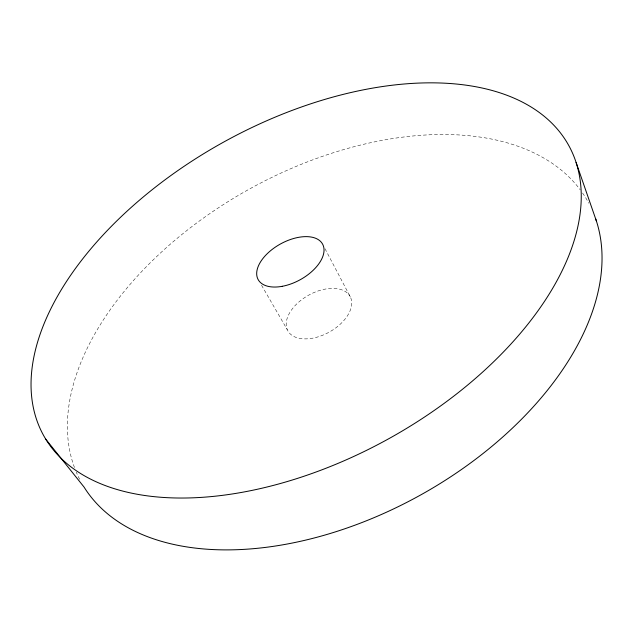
<?xml version="1.0" encoding="UTF-8"?>
<svg xmlns="http://www.w3.org/2000/svg" width="633" height="633" viewBox="0 0 633 633"><rect width="100%" height="100%" fill="white"/><g stroke="black" fill="none" stroke-linecap="round" stroke-linejoin="round"><path stroke-width="0.47" stroke-dasharray="3.17 2.37" d="M261.54 285.246L287.232 329.611M325.006 248.714L350.247 296.758A35.559 21.142 -28.9 0 1 311.705 338.346A35.559 21.142 -28.9 0 1 294.907 305.802A35.559 21.142 -28.9 0 1 350.247 296.758M79.639 479.292A289.621 175.286 -28.9 0 1 76.284 472.107M74.465 467.51A289.621 175.286 -28.9 0 1 250.961 188.207A289.621 175.286 -28.9 0 1 580.239 189.813M582.55 193.018A289.621 175.286 -28.9 0 1 588.793 203.193"/><path stroke-width="0.95" d="M45.734 439.144L84.031 487.038A289.621 175.286 -28.9 0 0 410.319 500.545A289.621 175.286 -28.9 0 0 595.669 218.86M576.077 162.42A299.947 169.747 -28.9 0 1 217.182 495.979A299.947 169.747 -28.9 0 1 125.176 212.91A299.947 169.747 -28.9 0 1 576.077 162.42L596.318 220.782M282.286 286.306A36.785 20.422 -28.9 0 0 322.711 244.346A36.785 20.422 -28.9 0 0 266.074 254.862A36.785 20.422 -28.9 0 0 282.286 286.306"/></g></svg>
